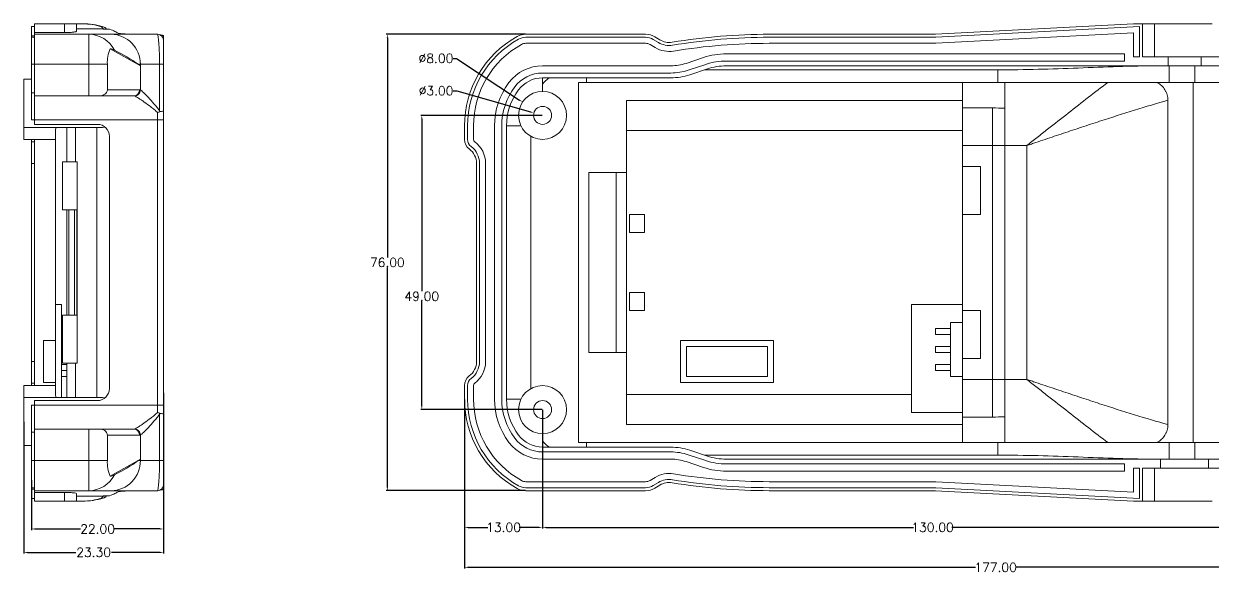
# Model space of a CAD drawing. Header units: inches. Extents: x 1430 to 4816, y 541 to 1061.
# Drawn here: x 2589.2 to 2787.3, y 842.1 to 933.6 of the extents above; entities that cross this region are included whole.
import ezdxf

# ---------------------------------------------------------------- set-up
doc = ezdxf.new("R2010")
doc.units = ezdxf.units.IN
doc.styles.get("Standard").update_dxf_attribs({"font": 'txt', "bigfont": 'gbcbig.shx'})
doc.dimstyles.new('2', dxfattribs={"dimtxt": 1.5, "dimasz": 0.6, "dimexe": 0.18, "dimexo": 0.0625, "dimgap": 0.09, "dimtad": 0, "dimtih": 1, "dimtoh": 1, "dimzin": 0, "dimdsep": 46, "dimtxsty": 'Standard', "dimcen": 0, "dimadec": 0, "dimazin": 2, "dimtfac": 1, "dimtofl": 0, "dimtmove": 0, "dimatfit": 3, "dimfxl": 1, "dimtolj": 1, "dimtzin": 0, "dimarcsym": 0})

# ---------------------------------------------------------------- blocks, each defined once
blk = doc.blocks.new('*D235')
at = {"color": 0, "lineweight": -2}
for p, q in [((2612.54, 872.15), (2612.54, 845.42)), ((2589.24, 867.32), (2589.24, 845.42)), ((2589.84, 845.6), (2597.93, 845.6)), ((2611.94, 845.6), (2603.86, 845.6))]:
    blk.add_line(p, q, dxfattribs=at)
at = {"color": 0}
for points in [[(2589.84, 845.7), (2589.84, 845.5), (2589.24, 845.6)], [(2611.94, 845.7), (2611.94, 845.5), (2612.54, 845.6)]]:
    blk.add_solid(points, dxfattribs=at)
at = {"layer": 'Defpoints', "color": 0}
for p in [(2612.54, 872.21), (2589.24, 867.38), (2612.54, 845.6)]:
    blk.add_point(p, dxfattribs=at)
at = {"color": 0, "insert": (2600.89, 845.6), "char_height": 1.5, "attachment_point": 5}
blk.add_mtext('\\A1;23.30', dxfattribs=at)
blk = doc.blocks.new('*D236')
at = {"color": 0, "lineweight": -2}
for p, q in [((2590.54, 857.65), (2590.54, 849.32)), ((2612.54, 858.82), (2612.54, 849.32)), ((2591.14, 849.5), (2598.7, 849.5)), ((2611.94, 849.5), (2604.38, 849.5))]:
    blk.add_line(p, q, dxfattribs=at)
at = {"color": 0}
for points in [[(2591.14, 849.6), (2591.14, 849.4), (2590.54, 849.5)], [(2611.94, 849.6), (2611.94, 849.4), (2612.54, 849.5)]]:
    blk.add_solid(points, dxfattribs=at)
at = {"layer": 'Defpoints', "color": 0}
for p in [(2590.54, 857.71), (2612.54, 858.88), (2612.54, 849.5)]:
    blk.add_point(p, dxfattribs=at)
at = {"color": 0, "insert": (2601.54, 849.5), "char_height": 1.5, "attachment_point": 5}
blk.add_mtext('\\A1;22.00', dxfattribs=at)
blk = doc.blocks.new('*D240')
at = {"color": 0, "lineweight": -2}
for p, q in [((2662.69, 871.07), (2662.69, 842.94)), ((2839.69, 863.44), (2839.69, 842.94)), ((2663.29, 843.12), (2747.85, 843.12)), ((2839.09, 843.12), (2754.53, 843.12))]:
    blk.add_line(p, q, dxfattribs=at)
at = {"color": 0}
for points in [[(2663.29, 843.22), (2663.29, 843.02), (2662.69, 843.12)], [(2839.09, 843.22), (2839.09, 843.02), (2839.69, 843.12)]]:
    blk.add_solid(points, dxfattribs=at)
at = {"layer": 'Defpoints', "color": 0}
for p in [(2662.69, 871.13), (2839.69, 863.5), (2839.69, 843.12)]:
    blk.add_point(p, dxfattribs=at)
at = {"color": 0, "insert": (2751.19, 843.12), "char_height": 1.5, "attachment_point": 5}
blk.add_mtext('\\A1;177.00', dxfattribs=at)
blk = doc.blocks.new('*D241')
at = {"color": 0, "lineweight": -2}
for p, q in [((2662.69, 871), (2662.69, 849.59)), ((2675.69, 869.32), (2675.69, 849.59)), ((2663.29, 849.77), (2666.6, 849.77)), ((2675.09, 849.77), (2671.78, 849.77))]:
    blk.add_line(p, q, dxfattribs=at)
at = {"color": 0}
for points in [[(2663.29, 849.87), (2663.29, 849.67), (2662.69, 849.77)], [(2675.09, 849.87), (2675.09, 849.67), (2675.69, 849.77)]]:
    blk.add_solid(points, dxfattribs=at)
at = {"layer": 'Defpoints', "color": 0}
for p in [(2662.69, 871.07), (2675.69, 869.38), (2675.69, 849.77)]:
    blk.add_point(p, dxfattribs=at)
at = {"color": 0, "insert": (2669.19, 849.77), "char_height": 1.5, "attachment_point": 5}
blk.add_mtext('\\A1;13.00', dxfattribs=at)
blk = doc.blocks.new('*D242')
at = {"color": 0, "lineweight": -2}
for p, q in [((2675.69, 869.32), (2675.69, 849.59)), ((2805.69, 867.32), (2805.69, 849.59)), ((2676.29, 849.77), (2737.48, 849.77)), ((2805.09, 849.77), (2743.91, 849.77))]:
    blk.add_line(p, q, dxfattribs=at)
at = {"color": 0}
for points in [[(2676.29, 849.87), (2676.29, 849.67), (2675.69, 849.77)], [(2805.09, 849.87), (2805.09, 849.67), (2805.69, 849.77)]]:
    blk.add_solid(points, dxfattribs=at)
at = {"layer": 'Defpoints', "color": 0}
for p in [(2675.69, 869.38), (2805.69, 867.38), (2805.69, 849.77)]:
    blk.add_point(p, dxfattribs=at)
at = {"color": 0, "insert": (2740.69, 849.77), "char_height": 1.5, "attachment_point": 5}
blk.add_mtext('\\A1;130.00', dxfattribs=at)
blk = doc.blocks.new('*D243')
at = {"color": 0, "lineweight": -2}
for p, q in [((2672.85, 931.88), (2649.65, 931.88)), ((2649.83, 931.28), (2649.83, 894.72)), ((2649.83, 856.48), (2649.83, 893.04)), ((2672.85, 855.88), (2649.65, 855.88))]:
    blk.add_line(p, q, dxfattribs=at)
at = {"color": 0}
for points in [[(2649.73, 931.28), (2649.93, 931.28), (2649.83, 931.88)], [(2649.73, 856.48), (2649.93, 856.48), (2649.83, 855.88)]]:
    blk.add_solid(points, dxfattribs=at)
at = {"layer": 'Defpoints', "color": 0}
for p in [(2649.83, 931.88), (2672.91, 931.88), (2672.91, 855.88)]:
    blk.add_point(p, dxfattribs=at)
at = {"color": 0, "insert": (2649.83, 893.88), "char_height": 1.5, "attachment_point": 5}
blk.add_mtext('\\A1;76.00', dxfattribs=at)
blk = doc.blocks.new('*D244')
at = {"color": 0, "lineweight": -2}
for p, q in [((2675.63, 918.38), (2655.39, 918.38)), ((2655.57, 917.78), (2655.57, 889.09)), ((2655.57, 869.98), (2655.57, 887.41)), ((2675.63, 869.38), (2655.39, 869.38))]:
    blk.add_line(p, q, dxfattribs=at)
at = {"color": 0}
for points in [[(2655.47, 917.78), (2655.67, 917.78), (2655.57, 918.38)], [(2655.47, 869.98), (2655.67, 869.98), (2655.57, 869.38)]]:
    blk.add_solid(points, dxfattribs=at)
at = {"layer": 'Defpoints', "color": 0}
for p in [(2655.57, 918.38), (2675.69, 918.38), (2675.69, 869.38)]:
    blk.add_point(p, dxfattribs=at)
at = {"color": 0, "insert": (2655.57, 888.25), "char_height": 1.5, "attachment_point": 5}
blk.add_mtext('\\A1;49.00', dxfattribs=at)
blk = doc.blocks.new('*D249')
at = {"color": 0, "lineweight": -2}
for p, q in [((2660.77, 927.87), (2661.37, 927.87)), ((2661.37, 927.87), (2671.86, 920.92))]:
    blk.add_line(p, q, dxfattribs=at)
at = {"color": 0}
blk.add_solid([(2671.91, 921), (2671.8, 920.84), (2672.36, 920.59)], dxfattribs=at)
at = {"layer": 'Defpoints', "color": 0}
for p in [(2672.36, 920.59), (2679.02, 916.17)]:
    blk.add_point(p, dxfattribs=at)
at = {"color": 0, "insert": (2657.93, 927.87), "char_height": 1.5, "attachment_point": 5}
blk.add_mtext('\\A1;∅8.00', dxfattribs=at)
blk = doc.blocks.new('*D250')
at = {"color": 0, "lineweight": -2}
for p, q in [((2660.79, 922.47), (2661.39, 922.47)), ((2661.39, 922.47), (2673.67, 918.96))]:
    blk.add_line(p, q, dxfattribs=at)
at = {"color": 0}
blk.add_solid([(2673.7, 919.05), (2673.64, 918.86), (2674.25, 918.79)], dxfattribs=at)
at = {"layer": 'Defpoints', "color": 0}
for p in [(2674.25, 918.79), (2677.13, 917.97)]:
    blk.add_point(p, dxfattribs=at)
at = {"color": 0, "insert": (2657.95, 922.47), "char_height": 1.5, "attachment_point": 5}
blk.add_mtext('\\A1;∅3.00', dxfattribs=at)

msp = doc.modelspace()

# ---------------------------------------------------------------- linework, layer by layer
at = {"color": 7, "linetype": 'Continuous', "lineweight": 15}
for p, q in [((2590.544, 931.608), (2590.544, 933.181)), ((2590.544, 933.181), (2591.044, 933.181)), ((2591.044, 932.162), (2591.044, 933.628)), ((2591.044, 933.628), (2596.044, 933.628)), ((2596.044, 933.628), (2598.044, 933.628)), ((2598.044, 933.628), (2599.044, 933.628)), ((2598.044, 933.628), (2598.044, 933.61)), ((2599.044, 933.61), (2598.044, 933.61)), ((2598.044, 932.798), (2598.044, 933.61)), ((2598.044, 932.416), (2598.044, 932.798)), ((2598.044, 932.798), (2602.471, 932.798)), ((2599.044, 933.628), (2599.044, 933.61)), ((2602.471, 932.798), (2602.204, 933.146)), ((2741.19, 931.878), (2774.19, 933.628)), ((2775.19, 933.181), (2741.204, 931.378)), ((2774.19, 933.628), (2775.69, 933.628)), ((2775.19, 928.128), (2775.19, 933.181)), ((2775.69, 928.128), (2775.69, 933.628)), ((2775.69, 933.628), (2777.69, 933.628)), ((2777.69, 933.628), (2777.69, 928.128)), ((2777.69, 933.628), (2787.094, 933.628)), ((2590.544, 931.608), (2591.044, 931.608)), ((2590.544, 931.378), (2590.544, 931.608)), ((2590.544, 926.878), (2590.544, 931.378)), ((2590.544, 931.378), (2591.044, 931.378)), ((2591.044, 932.162), (2596.044, 932.162)), ((2591.044, 931.878), (2591.044, 932.162)), ((2591.044, 931.878), (2600.06, 931.878)), ((2591.044, 926.878), (2591.044, 931.878)), ((2600.06, 926.878), (2600.06, 931.878)), ((2600.06, 931.878), (2603.804, 931.878)), ((2602.505, 932.754), (2603.541, 932.754)), ((2603.012, 932.754), (2602.999, 932.771)), ((2603.804, 931.878), (2611.544, 931.878)), ((2606.493, 931.913), (2606.493, 931.878)), ((2672.913, 931.878), (2692.859, 931.878)), ((2692.859, 931.378), (2672.913, 931.378)), ((2694.986, 930.518), (2694.146, 931.022)), ((2694.403, 931.451), (2695.243, 930.947)), ((2713.465, 931.878), (2741.19, 931.878)), ((2741.204, 931.378), (2713.465, 931.378)), ((2741.23, 930.378), (2774.19, 932.126)), ((2774.19, 932.126), (2774.19, 928.128)), ((2608.677, 926.628), (2603.623, 929.478)), ((2672.913, 930.378), (2692.859, 930.378)), ((2693.631, 930.165), (2694.471, 929.66)), ((2697.28, 930.56), (2697.272, 930.559)), ((2713.465, 930.378), (2741.23, 930.378)), ((2590.544, 922.128), (2590.544, 926.878)), ((2590.544, 926.878), (2591.044, 926.878)), ((2600.06, 926.878), (2591.044, 926.878)), ((2591.044, 926.878), (2591.044, 921.628)), ((2600.06, 921.628), (2600.06, 926.878)), ((2600.06, 926.878), (2603.176, 926.878)), ((2603.176, 926.878), (2603.176, 922.628)), ((2608.324, 926.878), (2608.677, 926.628)), ((2608.677, 926.878), (2608.324, 926.878)), ((2608.677, 926.628), (2608.677, 926.878)), ((2611.878, 926.878), (2608.677, 926.878)), ((2611.878, 919.169), (2611.878, 926.878)), ((2611.878, 926.878), (2612.544, 926.878)), ((2612.544, 926.878), (2612.544, 919.169)), ((2702.518, 928.013), (2699.597, 927.039)), ((2699.977, 925.9), (2702.898, 926.874)), ((2772.69, 928.628), (2706.313, 928.628)), ((2706.313, 927.428), (2772.69, 927.428)), ((2772.69, 927.428), (2772.69, 928.628)), ((2774.19, 928.128), (2775.19, 928.128)), ((2775.69, 928.128), (2779.94, 928.128)), ((2779.94, 928.128), (2785.44, 928.128)), ((2779.94, 928.128), (2779.94, 926.628)), ((2785.44, 928.128), (2795.69, 928.128)), ((2785.44, 926.628), (2785.44, 928.128)), ((2608.677, 926.628), (2608.677, 922.606)), ((2697.068, 926.628), (2675.69, 926.628)), ((2675.69, 925.428), (2697.068, 925.428)), ((2700.23, 925.141), (2703.151, 926.115)), ((2702.681, 925.958), (2751.568, 925.958)), ((2706.313, 926.628), (2779.94, 926.628)), ((2751.568, 925.958), (2751.568, 923.878)), ((2779.94, 926.628), (2785.44, 926.628)), ((2780.111, 923.878), (2780.111, 926.628)), ((2784.403, 926.628), (2784.403, 923.878)), ((2785.44, 926.628), (2819.69, 926.628)), ((2590.544, 924.378), (2589.244, 924.378)), ((2589.244, 920.378), (2589.244, 924.378)), ((2675.69, 924.628), (2697.068, 924.628)), ((2675.69, 924.628), (2675.69, 922.378)), ((2681.69, 863.878), (2681.69, 923.878)), ((2683.022, 923.878), (2681.69, 923.878)), ((2751.568, 923.878), (2683.022, 923.878)), ((2745.69, 923.878), (2745.69, 920.878)), ((2751.568, 923.878), (2752.698, 923.878)), ((2752.698, 923.878), (2769.886, 923.878)), ((2752.698, 923.878), (2752.698, 919.574)), ((2784.126, 923.878), (2778.104, 923.878)), ((2784.126, 863.878), (2784.126, 923.878)), ((2784.126, 923.878), (2795.617, 923.878)), ((2590.544, 922.128), (2591.044, 922.128)), ((2590.544, 917.628), (2590.544, 922.128)), ((2591.044, 921.628), (2600.06, 921.628)), ((2591.044, 917.628), (2591.044, 921.628)), ((2601.926, 921.628), (2600.06, 921.628)), ((2607.574, 921.628), (2601.926, 921.628)), ((2603.176, 922.628), (2608.535, 922.628)), ((2589.244, 916.378), (2589.244, 920.378)), ((2612.544, 919.169), (2612.544, 917.628)), ((2745.69, 920.878), (2689.69, 920.878)), ((2689.69, 915.878), (2689.69, 920.878)), ((2745.69, 920.878), (2745.69, 915.878)), ((2745.69, 919.622), (2750.69, 919.622)), ((2750.69, 919.622), (2750.69, 913.343)), ((2779.912, 866.874), (2779.912, 920.883)), ((2590.544, 917.628), (2591.044, 917.628)), ((2611.544, 917.628), (2591.044, 917.628)), ((2591.044, 916.878), (2591.044, 917.628)), ((2611.544, 917.628), (2611.544, 918.861)), ((2611.544, 917.628), (2612.544, 917.628)), ((2611.544, 870.128), (2611.544, 917.628)), ((2612.544, 917.628), (2612.544, 870.128)), ((2671.69, 918.378), (2669.845, 918.378)), ((2589.244, 916.378), (2602.358, 916.378)), ((2589.244, 914.378), (2589.244, 916.378)), ((2591.044, 916.878), (2601.508, 916.878)), ((2594.569, 916.378), (2594.544, 915.878)), ((2594.544, 915.878), (2594.544, 886.878)), ((2596.425, 916.378), (2596.425, 910.628)), ((2597.884, 916.378), (2597.884, 910.628)), ((2662.69, 914.378), (2662.69, 916.628)), ((2663.19, 916.628), (2663.19, 914.378)), ((2664.19, 914.378), (2664.19, 916.628)), ((2667.69, 916.628), (2667.69, 871.128)), ((2668.89, 871.128), (2668.89, 916.628)), ((2669.69, 871.128), (2669.69, 916.628)), ((2672.093, 916.628), (2669.69, 916.628)), ((2745.69, 915.878), (2689.69, 915.878)), ((2689.69, 915.878), (2689.69, 871.878)), ((2745.69, 915.878), (2745.69, 886.878)), ((2589.244, 914.378), (2594.544, 914.378)), ((2590.544, 914.378), (2591.044, 914.378)), ((2590.544, 913.978), (2590.544, 914.378)), ((2590.544, 913.978), (2591.044, 913.978)), ((2590.544, 910.378), (2590.544, 913.978)), ((2591.044, 873.378), (2591.044, 914.378)), ((2603.508, 914.878), (2603.508, 872.878)), ((2673.757, 914.877), (2673.757, 872.88)), ((2745.69, 913.343), (2750.69, 913.343)), ((2750.69, 913.343), (2752.722, 913.343)), ((2750.69, 913.343), (2750.69, 874.414)), ((2756.373, 913.343), (2752.722, 913.343)), ((2752.722, 874.414), (2752.722, 913.343)), ((2756.373, 874.414), (2756.373, 913.343)), ((2590.544, 910.378), (2591.044, 910.378)), ((2590.544, 877.378), (2590.544, 910.378)), ((2595.671, 910.628), (2595.671, 902.628)), ((2598.146, 910.628), (2598.146, 902.628)), ((2664.69, 877.378), (2664.69, 910.378)), ((2665.19, 910.378), (2665.19, 877.378)), ((2666.19, 877.378), (2666.19, 910.378)), ((2745.69, 909.878), (2748.69, 909.878)), ((2748.69, 901.878), (2748.69, 909.878)), ((2683.392, 878.878), (2683.392, 908.878)), ((2683.392, 908.878), (2687.975, 908.878)), ((2687.975, 908.878), (2687.975, 878.878)), ((2689.69, 908.878), (2687.975, 908.878)), ((2596.425, 902.628), (2596.425, 885.128)), ((2596.733, 885.128), (2596.733, 902.628)), ((2597.718, 902.628), (2597.718, 885.128)), ((2598.113, 902.628), (2598.113, 885.128)), ((2598.146, 902.628), (2598.146, 885.128)), ((2692.69, 901.878), (2690.19, 901.878)), ((2690.19, 901.878), (2690.19, 898.878)), ((2692.69, 898.878), (2692.69, 901.878)), ((2748.69, 901.878), (2745.69, 901.878)), ((2690.19, 898.878), (2692.69, 898.878)), ((2690.19, 885.878), (2690.19, 888.878)), ((2690.19, 888.878), (2692.69, 888.878)), ((2692.69, 888.878), (2692.69, 885.878)), ((2594.544, 886.878), (2595.544, 886.878)), ((2594.544, 886.878), (2594.544, 871.878)), ((2595.544, 886.878), (2595.544, 883.878)), ((2692.69, 885.878), (2690.19, 885.878)), ((2745.69, 886.878), (2737.19, 886.878)), ((2737.19, 886.878), (2737.19, 871.878)), ((2745.69, 886.878), (2745.69, 883.878)), ((2748.69, 885.878), (2745.69, 885.878)), ((2748.69, 877.878), (2748.69, 885.878)), ((2595.671, 883.878), (2595.544, 883.878)), ((2595.544, 883.878), (2595.544, 882.878)), ((2595.671, 885.128), (2595.671, 877.128)), ((2598.146, 877.128), (2598.146, 885.128)), ((2743.69, 883.878), (2743.69, 882.878)), ((2743.69, 883.878), (2745.69, 883.878)), ((2745.69, 874.878), (2745.69, 883.878)), ((2595.544, 882.878), (2595.671, 882.878)), ((2595.544, 882.878), (2595.544, 881.878)), ((2595.671, 881.878), (2595.544, 881.878)), ((2595.544, 881.878), (2595.544, 879.878)), ((2743.69, 882.878), (2741.19, 882.878)), ((2741.19, 882.878), (2741.19, 881.878)), ((2741.19, 881.878), (2743.69, 881.878)), ((2743.69, 881.878), (2743.69, 882.878)), ((2743.69, 881.878), (2743.69, 879.878)), ((2592.544, 873.878), (2592.544, 880.878)), ((2592.544, 880.878), (2594.544, 880.878)), ((2595.671, 879.878), (2595.544, 879.878)), ((2595.544, 879.878), (2595.544, 878.878)), ((2714.19, 880.878), (2698.69, 880.878)), ((2698.69, 880.878), (2698.69, 873.878)), ((2713.19, 879.878), (2699.69, 879.878)), ((2699.69, 879.878), (2699.69, 874.878)), ((2713.19, 874.878), (2713.19, 879.878)), ((2714.19, 873.878), (2714.19, 880.878)), ((2741.19, 879.878), (2741.19, 878.878)), ((2743.69, 879.878), (2741.19, 879.878)), ((2743.69, 878.878), (2743.69, 879.878)), ((2590.544, 877.378), (2591.044, 877.378)), ((2590.544, 873.778), (2590.544, 877.378)), ((2595.671, 878.878), (2595.544, 878.878)), ((2595.544, 878.878), (2595.544, 876.878)), ((2687.975, 878.878), (2683.392, 878.878)), ((2687.975, 878.878), (2689.69, 878.878)), ((2741.19, 878.878), (2743.69, 878.878)), ((2743.69, 878.878), (2743.69, 876.878)), ((2745.69, 877.878), (2748.69, 877.878)), ((2596.425, 876.878), (2595.544, 876.878)), ((2595.544, 876.878), (2595.544, 875.878)), ((2596.425, 875.878), (2595.544, 875.878)), ((2595.544, 875.878), (2595.544, 874.878)), ((2596.425, 877.128), (2596.425, 871.378)), ((2597.884, 877.128), (2597.884, 871.378)), ((2743.69, 876.878), (2741.19, 876.878)), ((2741.19, 876.878), (2741.19, 875.878)), ((2741.19, 875.878), (2743.69, 875.878)), ((2743.69, 875.878), (2743.69, 876.878)), ((2743.69, 875.878), (2743.69, 874.878)), ((2594.544, 873.378), (2589.244, 873.378)), ((2589.244, 873.378), (2589.244, 871.378)), ((2590.544, 873.778), (2591.044, 873.778)), ((2590.544, 873.378), (2590.544, 873.778)), ((2590.544, 873.378), (2591.044, 873.378)), ((2592.544, 873.878), (2594.544, 873.878)), ((2595.544, 874.878), (2595.544, 871.378)), ((2595.544, 874.878), (2596.425, 874.878)), ((2662.69, 871.128), (2662.69, 873.378)), ((2663.19, 873.378), (2663.19, 871.128)), ((2664.19, 871.128), (2664.19, 873.378)), ((2698.69, 873.878), (2714.19, 873.878)), ((2699.69, 874.878), (2713.19, 874.878)), ((2743.69, 874.878), (2745.69, 874.878)), ((2745.69, 874.878), (2745.69, 868.878)), ((2745.69, 874.414), (2750.69, 874.414)), ((2750.69, 874.414), (2750.69, 868.134)), ((2750.69, 874.414), (2752.722, 874.414)), ((2752.722, 874.414), (2756.373, 874.414)), ((2689.69, 871.878), (2737.19, 871.878)), ((2689.69, 866.878), (2689.69, 871.878)), ((2737.19, 871.878), (2737.19, 868.878)), ((2602.358, 871.378), (2589.244, 871.378)), ((2589.244, 871.378), (2589.244, 867.378)), ((2590.544, 870.128), (2591.044, 870.128)), ((2590.544, 870.128), (2590.544, 865.628)), ((2601.508, 870.878), (2591.044, 870.878)), ((2591.044, 870.128), (2591.044, 870.878)), ((2591.044, 870.128), (2611.544, 870.128)), ((2591.044, 866.128), (2591.044, 870.128)), ((2611.544, 868.896), (2611.544, 870.128)), ((2611.544, 870.128), (2612.544, 870.128)), ((2612.544, 870.128), (2612.544, 868.588)), ((2672.093, 871.128), (2669.69, 871.128)), ((2611.878, 860.878), (2611.878, 868.588)), ((2612.544, 868.588), (2612.544, 860.878)), ((2671.69, 869.378), (2669.845, 869.378)), ((2737.19, 868.878), (2745.69, 868.878)), ((2745.69, 868.878), (2745.69, 866.878)), ((2745.69, 868.134), (2750.69, 868.134)), ((2752.698, 868.182), (2752.698, 863.878)), ((2589.244, 867.378), (2589.244, 863.378)), ((2590.544, 865.628), (2590.544, 860.878)), ((2590.544, 865.628), (2591.044, 865.628)), ((2600.06, 866.128), (2591.044, 866.128)), ((2591.044, 866.128), (2591.044, 860.878)), ((2600.06, 860.878), (2600.06, 866.128)), ((2600.06, 866.128), (2601.926, 866.128)), ((2601.926, 866.128), (2607.574, 866.128)), ((2689.69, 866.878), (2745.69, 866.878)), ((2745.69, 866.878), (2745.69, 863.878)), ((2603.176, 860.878), (2603.176, 865.128)), ((2608.535, 865.128), (2603.176, 865.128)), ((2608.677, 861.128), (2608.677, 865.15)), ((2675.69, 863.128), (2675.69, 865.378)), ((2683.022, 863.878), (2681.69, 863.878)), ((2751.568, 863.878), (2683.022, 863.878)), ((2751.568, 863.878), (2751.568, 861.798)), ((2752.698, 863.878), (2751.568, 863.878)), ((2769.886, 863.878), (2752.698, 863.878)), ((2778.104, 863.878), (2784.126, 863.878)), ((2780.111, 861.128), (2780.111, 863.878)), ((2795.617, 863.878), (2784.126, 863.878)), ((2784.403, 863.878), (2784.403, 861.128)), ((2589.244, 863.378), (2590.544, 863.378)), ((2675.69, 863.128), (2697.068, 863.128)), ((2697.068, 862.328), (2675.69, 862.328)), ((2702.898, 860.883), (2699.977, 861.856)), ((2700.23, 862.615), (2703.151, 861.641)), ((2751.568, 861.798), (2702.681, 861.798)), ((2590.544, 860.878), (2591.044, 860.878)), ((2590.544, 860.878), (2590.544, 856.378)), ((2591.044, 860.878), (2600.06, 860.878)), ((2591.044, 855.878), (2591.044, 860.878)), ((2600.06, 855.878), (2600.06, 860.878)), ((2603.176, 860.878), (2600.06, 860.878)), ((2608.677, 861.128), (2603.623, 858.279)), ((2608.324, 860.878), (2608.677, 861.128)), ((2608.324, 860.878), (2608.677, 860.878)), ((2608.677, 860.878), (2608.677, 861.128)), ((2608.677, 860.878), (2611.878, 860.878)), ((2611.878, 860.878), (2612.544, 860.878)), ((2675.69, 861.128), (2697.068, 861.128)), ((2699.597, 860.718), (2702.518, 859.744)), ((2778.69, 861.128), (2706.313, 861.128)), ((2772.69, 860.328), (2706.313, 860.328)), ((2772.69, 859.128), (2772.69, 860.328)), ((2774.19, 859.628), (2774.19, 855.63)), ((2775.19, 859.628), (2774.19, 859.628)), ((2775.19, 854.576), (2775.19, 859.628)), ((2775.69, 859.628), (2775.69, 854.128)), ((2778.69, 859.628), (2775.69, 859.628)), ((2777.69, 859.628), (2777.69, 854.128)), ((2778.69, 861.128), (2778.69, 859.628)), ((2786.69, 861.128), (2778.69, 861.128)), ((2778.69, 859.628), (2786.69, 859.628)), ((2819.69, 861.128), (2786.69, 861.128)), ((2786.69, 861.128), (2786.69, 859.628)), ((2795.69, 859.628), (2786.69, 859.628)), ((2694.471, 858.096), (2693.631, 857.592)), ((2706.313, 859.128), (2772.69, 859.128)), ((2590.544, 856.378), (2591.044, 856.378)), ((2590.544, 856.378), (2590.544, 856.148)), ((2590.544, 856.148), (2591.044, 856.148)), ((2590.544, 854.576), (2590.544, 856.148)), ((2600.06, 855.878), (2591.044, 855.878)), ((2591.044, 855.595), (2591.044, 855.878)), ((2591.044, 855.595), (2596.044, 855.595)), ((2591.044, 855.595), (2591.044, 854.128)), ((2603.804, 855.878), (2600.06, 855.878)), ((2611.544, 855.878), (2603.804, 855.878)), ((2606.493, 855.878), (2606.493, 855.843)), ((2692.859, 857.378), (2672.913, 857.378)), ((2672.913, 856.378), (2692.859, 856.378)), ((2672.913, 855.878), (2692.859, 855.878)), ((2694.146, 856.735), (2694.986, 857.239)), ((2694.403, 856.306), (2695.243, 856.81)), ((2741.23, 857.378), (2713.465, 857.378)), ((2713.465, 856.378), (2741.204, 856.378)), ((2713.465, 855.878), (2741.19, 855.878)), ((2741.19, 855.878), (2774.19, 854.128)), ((2741.204, 856.378), (2775.19, 854.576)), ((2774.19, 855.63), (2741.23, 857.378)), ((2590.544, 854.576), (2591.044, 854.576)), ((2591.044, 854.128), (2596.044, 854.128)), ((2598.044, 854.128), (2596.044, 854.128)), ((2598.044, 855.34), (2598.044, 854.959)), ((2602.471, 854.959), (2598.044, 854.959)), ((2598.044, 854.147), (2598.044, 854.959)), ((2598.044, 854.147), (2599.044, 854.147)), ((2598.044, 854.128), (2598.044, 854.147)), ((2599.044, 854.128), (2598.044, 854.128)), ((2599.044, 854.147), (2599.044, 854.128)), ((2602.204, 854.611), (2602.471, 854.959)), ((2603.541, 855.003), (2602.505, 855.003)), ((2602.999, 854.985), (2603.012, 855.003)), ((2775.69, 854.128), (2774.19, 854.128)), ((2777.69, 854.128), (2775.69, 854.128)), ((2777.69, 854.128), (2787.094, 854.128))]:
    msp.add_line(p, q, dxfattribs=at)
at = {"color": 8, "linetype": 'Continuous', "lineweight": 15}
for p, q in [((2596.044, 932.162), (2596.044, 933.628)), ((2683.022, 923.878), (2683.022, 924.628)), ((2601.438, 871.378), (2601.438, 916.378)), ((2683.022, 863.128), (2683.022, 863.878)), ((2596.044, 854.128), (2596.044, 855.595))]:
    msp.add_line(p, q, dxfattribs=at)
at = {"color": 8, "linetype": 'Continuous', "lineweight": 15, "flags": 128}
for points in [[(2602.79, 932.754), (2602.667, 932.783), (2602.471, 932.798)], [(2602.471, 854.959), (2602.667, 854.973), (2602.79, 855.003)]]:
    msp.add_lwpolyline(points, dxfattribs=at)
at = {"color": 7, "linetype": 'Continuous', "lineweight": 15, "flags": 128}
for points in [[(2752.722, 913.343), (2752.722, 914.729), (2752.72, 916.108), (2752.719, 917.474), (2752.716, 918.82), (2752.713, 920.14), (2752.708, 921.427), (2752.704, 922.675), (2752.698, 923.878)], [(2752.698, 863.878), (2752.704, 865.082), (2752.708, 866.33), (2752.713, 867.617), (2752.716, 868.937), (2752.719, 870.283), (2752.72, 871.649), (2752.722, 873.028), (2752.722, 874.414)], [(2594.544, 871.878), (2594.56, 871.477), (2594.569, 871.378)]]:
    msp.add_lwpolyline(points, dxfattribs=at)
at = {"color": 7, "linetype": 'Continuous', "lineweight": 15}
for centre, radius in [((2675.69, 918.378), 4), ((2675.69, 918.378), 1.5), ((2675.69, 869.378), 4), ((2675.69, 869.378), 1.5)]:
    msp.add_circle(centre, radius, dxfattribs=at)
for centre, radius, start, end in [((2599.044, 921.628), 12, 73.30136, 90), ((2599.044, 922.61), 11, 73.30136, 90), ((2602.291, 932.449), 0.703, 73.4273, 97.10831), ((2602.204, 932.164), 1, 37.37225, 73.30136), ((2787.094, 932.628), 1, 78.99646, 90), ((2600.034, 927.02), 4.858, 27.39502, 89.69486), ((2603.737, 926.938), 4.941, 359.3064, 89.22745), ((2611.544, 930.878), 1, 5.06452, 90), ((2679.69, 916.628), 17, 118.95502, 180), ((2679.69, 916.628), 16.5, 118.95502, 180), ((2672.913, 928.878), 3, 90, 118.95502), ((2672.913, 928.878), 2.5, 90, 118.95502), ((2692.859, 928.878), 3, 59.03624, 90), ((2692.859, 928.878), 2.5, 59.03624, 90), ((2696.787, 933.519), 3, 239.03624, 279.31846), ((2713.465, 831.878), 100, 90, 99.31415), ((2713.465, 831.878), 99.5, 90, 99.31846), ((2609.231, 927.175), 6.063, 157.67098, 182.80069), ((2603.082, 926.426), 3.1, 65.90316, 79.94778), ((2679.69, 916.628), 15.5, 118.95502, 180), ((2672.913, 928.878), 1.5, 90, 118.95502), ((2692.859, 928.878), 1.5, 59.03624, 90), ((2696.787, 933.519), 4.5, 239.03624, 279.31846), ((2696.787, 933.519), 3.5, 239.03624, 279.31846), ((2713.465, 831.878), 98.5, 90, 99.31846), ((2697.068, 934.628), 8, 270, 288.43495), ((2706.313, 916.628), 12, 90, 108.43495), ((2706.313, 916.628), 10.8, 90, 108.43495), ((2675.69, 919.628), 7, 90, 143.1301), ((2675.69, 919.628), 5.8, 90, 143.1301), ((2697.068, 934.628), 9.2, 270, 288.43495), ((2697.068, 934.628), 10, 270, 288.43495), ((2706.313, 916.628), 10, 90, 108.43495), ((2679.69, 916.628), 12, 143.1301, 180), ((2679.69, 916.628), 10.8, 143.1301, 180), ((2675.69, 919.628), 5, 90, 143.1301), ((2607.554, 922.609), 0.981, 271.16062, 1.11539), ((2679.69, 916.628), 10, 143.1301, 180), ((2601.508, 914.878), 2, 0, 90), ((2664.69, 914.378), 2, 180, 233.1301), ((2664.69, 914.378), 1.5, 180, 233.1301), ((2661.69, 910.378), 3.5, 0, 53.1301), ((2664.69, 914.378), 0.5, 180, 233.1301), ((2661.69, 910.378), 4.5, 0, 53.1301), ((2661.69, 910.378), 3, 0, 53.1301), ((2661.69, 877.378), 3, 306.8699, 0), ((2661.69, 877.378), 3.5, 306.8699, 0), ((2661.69, 877.378), 4.5, 306.8699, 0), ((2664.69, 873.378), 2, 126.8699, 180), ((2664.69, 873.378), 1.5, 126.8699, 180), ((2664.69, 873.378), 0.5, 126.8699, 180), ((2601.508, 872.878), 2, 270, 0), ((2679.69, 871.128), 17, 180, 241.04498), ((2679.69, 871.128), 16.5, 180, 241.04498), ((2679.69, 871.128), 15.5, 180, 241.04498), ((2679.69, 871.128), 12, 180, 216.8699), ((2679.69, 871.128), 10.8, 180, 216.8699), ((2679.69, 871.128), 10, 180, 216.8699), ((2607.554, 865.147), 0.981, 358.88461, 88.83938), ((2675.69, 868.128), 7, 216.8699, 270), ((2675.69, 868.128), 5.8, 216.8699, 270), ((2675.69, 868.128), 5, 216.8699, 270), ((2697.068, 853.128), 10, 71.56505, 90), ((2697.068, 853.128), 9.2, 71.56505, 90), ((2706.313, 871.128), 10, 251.56505, 270), ((2609.231, 860.582), 6.063, 177.19931, 202.32902), ((2603.742, 860.813), 4.935, 270.71232, 0.75384), ((2697.068, 853.128), 8, 71.56505, 90), ((2706.313, 871.128), 12, 251.56505, 270), ((2706.313, 871.128), 10.8, 251.56505, 270), ((2600.034, 860.737), 4.858, 270.30514, 332.60498), ((2603.082, 861.331), 3.1, 280.05222, 294.09684), ((2672.913, 858.878), 1.5, 241.04498, 270), ((2692.859, 858.878), 1.5, 270, 300.96376), ((2696.787, 854.238), 4.5, 80.68154, 120.96376), ((2696.787, 854.238), 3.5, 80.68154, 120.96376), ((2713.465, 955.878), 99.5, 260.68154, 270), ((2713.465, 955.878), 98.5, 260.68154, 270), ((2611.544, 856.878), 1, 270, 354.93548), ((2672.913, 858.878), 3, 241.04498, 270), ((2672.913, 858.878), 2.5, 241.04498, 270), ((2692.859, 858.878), 2.5, 270, 300.96376), ((2692.859, 858.878), 3, 270, 300.96376), ((2696.787, 854.238), 3, 80.68154, 120.96376), ((2696.787, 854.238), 3, 80.53768, 80.68154), ((2713.465, 955.878), 100, 260.68585, 270), ((2599.044, 866.128), 12, 270, 286.69864), ((2599.044, 865.147), 11, 270, 286.69864), ((2602.291, 855.308), 0.703, 262.89169, 286.5727), ((2602.204, 855.592), 1, 286.69864, 322.62775), ((2787.094, 855.128), 1, 270, 281.00354)]:
    msp.add_arc(centre, radius, start, end, dxfattribs=at)
at = {"color": 8, "linetype": 'Continuous', "lineweight": 15}
for centre, radius, start, end in [((2602.236, 932.184), 0.963, 37.61851, 91.90347), ((2602.237, 855.572), 0.962, 268.05627, 322.42175)]:
    msp.add_arc(centre, radius, start, end, dxfattribs=at)
at = {"color": 7, "linetype": 'Continuous', "lineweight": 15}
for centre, major_axis, ratio, start_param, end_param in [((2603.916, 981.878), (0, 50), 0.1514851, 2.9495446, 2.9541772), ((2607.677, 981.878), (0, 50), 0.6333333, 3.0561055, 3.1042044), ((2603.194, 926.878), (8.649, -4.412), 0.2720718, 1.0807858, 1.5762431), ((2607.574, 917.628), (0, 4), 0.359493, 6.1838735, 6.2831853), ((2608.535, 917.628), (0, 5), 0.2875944, 6.1839114, 6.2831853), ((348.566, 913.343), (2530.079, 0), 0.0079049, 0.3168543, 0.3193915), ((2602.358, 920.378), (0, 4), 0.6333333, 3.1415927, 3.3043727), ((2602.358, 867.378), (0, 4), 0.6333333, 6.1204053, 6.2831853), ((348.566, 874.414), (2530.079, 0), 0.0079049, 5.9637938, 5.966331), ((2607.574, 870.128), (0, 4), 0.359493, 3.1415927, 3.2409044), ((2608.535, 870.128), (0, 5), 0.2875944, 3.1415927, 3.2408666), ((2603.194, 860.878), (8.649, 4.412), 0.2720718, 4.7069422, 5.2023995), ((2607.677, 805.878), (0, 50), 0.6333333, 0.0373882, 0.0854872), ((2603.916, 805.878), (0, 50), 0.1514851, 0.1874155, 0.192048)]:
    msp.add_ellipse(centre, major_axis=major_axis, ratio=ratio, start_param=start_param, end_param=end_param, dxfattribs=at)
for points, knots in [([(2598.044, 932.416), (2598.044, 932.397), (2598.031, 932.378), (2597.981, 932.343), (2597.943, 932.326), (2597.843, 932.294), (2597.782, 932.279), (2597.638, 932.252), (2597.554, 932.239), (2597.37, 932.217), (2597.269, 932.208), (2597.051, 932.191), (2596.934, 932.184), (2596.572, 932.167), (2596.309, 932.162), (2596.044, 932.162)], [0, 0, 0, 0, 0.125, 0.125, 0.25, 0.25, 0.375, 0.375, 0.5, 0.5, 0.625, 0.625, 0.75, 0.75, 1, 1, 1, 1]), ([(2603.541, 932.754), (2603.915, 932.603), (2604.201, 932.466), (2604.665, 932.233), (2604.841, 932.136), (2604.973, 932.061)], [0, 0, 0, 0, 0.5, 0.5, 1, 1, 1, 1]), ([(2611.878, 926.878), (2611.878, 927.211), (2611.874, 927.539), (2611.86, 928.183), (2611.85, 928.503), (2611.824, 929.11), (2611.809, 929.397), (2611.785, 929.806), (2611.776, 929.939), (2611.758, 930.191), (2611.75, 930.312), (2611.723, 930.655), (2611.704, 930.862), (2611.668, 931.225), (2611.651, 931.377), (2611.617, 931.624), (2611.601, 931.719), (2611.571, 931.846), (2611.557, 931.878), (2611.544, 931.878)], [0, 0, 0, 0, 0.125, 0.125, 0.25, 0.25, 0.375, 0.375, 0.4375, 0.4375, 0.5, 0.5, 0.625, 0.625, 0.75, 0.75, 0.875, 0.875, 1, 1, 1, 1]), ([(2612.378, 931.707), (2612.192, 931.749), (2612.001, 931.793), (2611.794, 931.847), (2611.788, 931.848)], [0, 0, 0, 0, 0.9712261, 1, 1, 1, 1]), ([(2612.544, 931.623), (2612.544, 931.569), (2612.544, 931.452), (2612.544, 931.177), (2612.544, 931.025), (2612.544, 930.874)], [0, 0, 0, 0, 0.5, 0.5, 1, 1, 1, 1]), ([(2612.544, 930.874), (2612.544, 930.861), (2612.544, 930.825), (2612.544, 930.706), (2612.544, 930.623), (2612.544, 930.416), (2612.544, 930.291), (2612.544, 929.998), (2612.544, 929.834), (2612.544, 929.472), (2612.544, 929.271), (2612.544, 928.845), (2612.544, 928.62), (2612.544, 928.146), (2612.544, 927.897), (2612.544, 927.394), (2612.544, 927.139), (2612.544, 926.878)], [0, 0, 0, 0, 0.125, 0.125, 0.25, 0.25, 0.375, 0.375, 0.5, 0.5, 0.625, 0.625, 0.75, 0.75, 0.875, 0.875, 1, 1, 1, 1]), ([(2751.568, 925.958), (2753.803, 925.958), (2756.036, 925.99), (2760.496, 926.101), (2762.726, 926.18), (2767.167, 926.349), (2769.381, 926.438), (2773.795, 926.578), (2775.995, 926.628), (2778.19, 926.628)], [0, 0, 0, 0, 0.25, 0.25, 0.5, 0.5, 0.75, 0.75, 1, 1, 1, 1]), ([(2676.784, 924.628), (2676.528, 924.426), (2676.135, 924.115), (2675.806, 923.734), (2675.69, 923.6)], [0, 0, 0, 0, 0.6482759, 1, 1, 1, 1]), ([(2769.886, 923.878), (2768.826, 923.069), (2767.746, 922.236), (2765.543, 920.527), (2764.423, 919.652), (2762.157, 917.879), (2761.01, 916.979), (2759.278, 915.62), (2758.699, 915.166), (2757.538, 914.255), (2756.955, 913.798), (2756.373, 913.343)], [0, 0, 0, 0, 0.25, 0.25, 0.5, 0.5, 0.75, 0.75, 0.875, 0.875, 1, 1, 1, 1]), ([(2769.886, 923.878), (2771.312, 923.878), (2772.707, 923.878), (2775.445, 923.878), (2776.787, 923.878), (2778.104, 923.878)], [0, 0, 0, 0, 0.5, 0.5, 1, 1, 1, 1]), ([(2778.104, 923.878), (2778.362, 923.716), (2778.604, 923.534), (2779.047, 923.116), (2779.246, 922.88), (2779.49, 922.496), (2779.563, 922.363), (2779.69, 922.083), (2779.744, 921.937), (2779.871, 921.496), (2779.912, 921.193), (2779.912, 920.883)], [0, 0, 0, 0, 0.25, 0.25, 0.5, 0.5, 0.625, 0.625, 0.75, 0.75, 1, 1, 1, 1]), ([(2601.926, 921.628), (2602.075, 921.628), (2602.218, 921.652), (2602.493, 921.738), (2602.621, 921.8), (2602.853, 921.962), (2602.958, 922.063), (2603.121, 922.314), (2603.176, 922.466), (2603.176, 922.628)], [0, 0, 0, 0, 0.25, 0.25, 0.5, 0.5, 0.75, 0.75, 1, 1, 1, 1]), ([(2611.544, 918.861), (2611.356, 919.025), (2611.166, 919.182), (2610.787, 919.487), (2610.597, 919.636), (2610.035, 920.069), (2609.672, 920.339), (2609.154, 920.713), (2608.984, 920.833), (2608.665, 921.053), (2608.514, 921.155), (2608.233, 921.336), (2608.104, 921.415), (2607.882, 921.539), (2607.788, 921.584), (2607.715, 921.609)], [0, 0, 0, 0, 0.125, 0.125, 0.25, 0.25, 0.5, 0.5, 0.625, 0.625, 0.75, 0.75, 0.875, 0.875, 1, 1, 1, 1]), ([(2608.677, 922.604), (2608.67, 922.348), (2608.564, 922.093), (2608.209, 921.726), (2607.963, 921.616), (2607.716, 921.609)], [0, 0, 0, 0, 0.5, 0.5, 1, 1, 1, 1]), ([(2608.677, 922.609), (2608.736, 922.581), (2608.812, 922.528), (2608.994, 922.377), (2609.102, 922.279), (2609.336, 922.054), (2609.463, 921.927), (2609.731, 921.649), (2609.874, 921.498), (2610.311, 921.026), (2610.617, 920.684), (2611.089, 920.138), (2611.249, 919.951), (2611.566, 919.567), (2611.724, 919.372), (2611.878, 919.169)], [0, 0, 0, 0, 0.125, 0.125, 0.25, 0.25, 0.375, 0.375, 0.5, 0.5, 0.75, 0.75, 0.875, 0.875, 1, 1, 1, 1]), ([(2611.927, 919.015), (2611.912, 919.064), (2611.896, 919.113), (2611.881, 919.162), (2611.88, 919.164), (2611.879, 919.166), (2611.878, 919.169)], [0, 0, 0, 0, 0.0001545143, 0.0001545143, 0.0001545143, 0.00016216793, 0.00016216793, 0.00016216793, 0.00016216793]), ([(2611.927, 919.015), (2612.11, 919.029), (2612.267, 919.051), (2612.43, 919.092), (2612.472, 919.107), (2612.529, 919.137), (2612.544, 919.153), (2612.544, 919.169)], [0, 0, 0, 0, 0.5, 0.5, 0.75, 0.75, 1, 1, 1, 1]), ([(2779.912, 920.883), (2778.092, 920.378), (2776.233, 919.826), (2772.434, 918.655), (2770.494, 918.035), (2767.522, 917.067), (2766.522, 916.738), (2764.515, 916.073), (2763.508, 915.738), (2761.483, 915.06), (2760.466, 914.719), (2758.933, 914.204), (2758.422, 914.032), (2757.654, 913.773), (2757.398, 913.687), (2756.886, 913.515), (2756.627, 913.428), (2756.373, 913.343)], [0, 0, 0, 0, 0.25, 0.25, 0.5, 0.5, 0.625, 0.625, 0.75, 0.75, 0.875, 0.875, 0.9375, 0.9375, 0.96875, 0.96875, 1, 1, 1, 1]), ([(2598.146, 910.628), (2597.794, 910.628), (2597.152, 910.628), (2596.353, 910.628), (2595.834, 910.628), (2595.616, 910.628), (2595.674, 910.628), (2595.676, 910.628)], [0, 0, 0, 0, 0.30044094, 0.54908749, 0.76043321, 0.99262822, 1, 1, 1, 1]), ([(2598.146, 902.628), (2597.794, 902.628), (2597.152, 902.628), (2596.353, 902.628), (2595.834, 902.628), (2595.616, 902.628), (2595.674, 902.628), (2595.676, 902.628)], [0, 0, 0, 0, 0.30044094, 0.54908749, 0.76043321, 0.99262822, 1, 1, 1, 1]), ([(2598.146, 885.128), (2597.794, 885.128), (2597.152, 885.128), (2596.353, 885.128), (2595.834, 885.128), (2595.616, 885.128), (2595.674, 885.128), (2595.676, 885.128)], [0, 0, 0, 0, 0.30044094, 0.54908749, 0.76043321, 0.99262822, 1, 1, 1, 1]), ([(2598.146, 877.128), (2597.794, 877.128), (2597.152, 877.128), (2596.353, 877.128), (2595.834, 877.128), (2595.616, 877.128), (2595.674, 877.128), (2595.676, 877.128)], [0, 0, 0, 0, 0.30044094, 0.54908749, 0.76043321, 0.99262822, 1, 1, 1, 1]), ([(2769.886, 863.878), (2768.826, 864.688), (2767.746, 865.521), (2765.543, 867.23), (2764.423, 868.104), (2762.157, 869.877), (2761.01, 870.777), (2759.278, 872.136), (2758.699, 872.591), (2757.538, 873.502), (2756.955, 873.959), (2756.373, 874.414)], [0, 0, 0, 0, 0.25, 0.25, 0.5, 0.5, 0.75, 0.75, 0.875, 0.875, 1, 1, 1, 1]), ([(2779.912, 866.874), (2778.092, 867.379), (2776.233, 867.93), (2772.434, 869.102), (2770.494, 869.721), (2767.522, 870.69), (2766.522, 871.019), (2764.515, 871.683), (2763.508, 872.019), (2761.483, 872.696), (2760.466, 873.038), (2758.933, 873.553), (2758.422, 873.725), (2757.654, 873.983), (2757.398, 874.069), (2756.886, 874.242), (2756.627, 874.329), (2756.373, 874.414)], [0, 0, 0, 0, 0.25, 0.25, 0.5, 0.5, 0.625, 0.625, 0.75, 0.75, 0.875, 0.875, 0.9375, 0.9375, 0.96875, 0.96875, 1, 1, 1, 1]), ([(2607.715, 866.148), (2607.788, 866.173), (2607.882, 866.218), (2608.104, 866.342), (2608.233, 866.421), (2608.514, 866.602), (2608.665, 866.703), (2608.984, 866.924), (2609.154, 867.044), (2609.672, 867.418), (2610.035, 867.688), (2610.597, 868.12), (2610.787, 868.269), (2611.166, 868.575), (2611.356, 868.732), (2611.544, 868.896)], [0, 0, 0, 0, 0.125, 0.125, 0.25, 0.25, 0.375, 0.375, 0.5, 0.5, 0.75, 0.75, 0.875, 0.875, 1, 1, 1, 1]), ([(2611.878, 868.588), (2611.724, 868.385), (2611.566, 868.189), (2611.249, 867.805), (2611.089, 867.618), (2610.616, 867.072), (2610.31, 866.73), (2609.873, 866.258), (2609.73, 866.107), (2609.461, 865.829), (2609.335, 865.702), (2609.101, 865.476), (2608.994, 865.379), (2608.812, 865.229), (2608.736, 865.175), (2608.677, 865.148)], [0, 0, 0, 0, 0.125, 0.125, 0.25, 0.25, 0.5, 0.5, 0.625, 0.625, 0.75, 0.75, 0.875, 0.875, 1, 1, 1, 1]), ([(2611.927, 868.741), (2611.912, 868.693), (2611.896, 868.644), (2611.881, 868.595), (2611.88, 868.593), (2611.879, 868.59), (2611.878, 868.588)], [0, 0, 0, 0, 0.0001545143, 0.0001545143, 0.0001545143, 0.00016216793, 0.00016216793, 0.00016216793, 0.00016216793]), ([(2611.927, 868.741), (2612.11, 868.728), (2612.267, 868.706), (2612.43, 868.664), (2612.472, 868.65), (2612.529, 868.619), (2612.544, 868.603), (2612.544, 868.588)], [0, 0, 0, 0, 0.5, 0.5, 0.75, 0.75, 1, 1, 1, 1]), ([(2603.176, 865.128), (2603.176, 865.21), (2603.162, 865.289), (2603.114, 865.438), (2603.08, 865.506), (2602.957, 865.694), (2602.853, 865.794), (2602.621, 865.957), (2602.494, 866.018), (2602.218, 866.105), (2602.075, 866.128), (2601.926, 866.128)], [0, 0, 0, 0, 0.125, 0.125, 0.25, 0.25, 0.5, 0.5, 0.75, 0.75, 1, 1, 1, 1]), ([(2607.716, 866.148), (2607.963, 866.141), (2608.209, 866.031), (2608.564, 865.664), (2608.67, 865.409), (2608.677, 865.153)], [0, 0, 0, 0, 0.5, 0.5, 1, 1, 1, 1]), ([(2779.912, 866.874), (2779.912, 866.563), (2779.871, 866.261), (2779.744, 865.819), (2779.69, 865.673), (2779.563, 865.394), (2779.49, 865.26), (2779.246, 864.876), (2779.045, 864.639), (2778.604, 864.223), (2778.362, 864.04), (2778.104, 863.878)], [0, 0, 0, 0, 0.25, 0.25, 0.375, 0.375, 0.5, 0.5, 0.75, 0.75, 1, 1, 1, 1]), ([(2675.69, 864.157), (2675.96, 863.846), (2676.296, 863.458), (2676.724, 863.183), (2676.808, 863.128)], [0, 0, 0, 0, 0.8023309, 1, 1, 1, 1]), ([(2778.104, 863.878), (2776.787, 863.878), (2775.445, 863.878), (2772.707, 863.878), (2771.312, 863.878), (2769.886, 863.878)], [0, 0, 0, 0, 0.5, 0.5, 1, 1, 1, 1]), ([(2778.19, 861.128), (2775.995, 861.128), (2773.793, 861.179), (2769.37, 861.319), (2767.153, 861.409), (2762.713, 861.577), (2760.49, 861.656), (2756.035, 861.767), (2753.804, 861.798), (2751.568, 861.798)], [0, 0, 0, 0, 0.25, 0.25, 0.5, 0.5, 0.75, 0.75, 1, 1, 1, 1]), ([(2611.544, 855.878), (2611.557, 855.878), (2611.571, 855.91), (2611.593, 856.005), (2611.601, 856.044), (2611.617, 856.138), (2611.625, 856.193), (2611.651, 856.379), (2611.668, 856.531), (2611.704, 856.89), (2611.722, 857.099), (2611.758, 857.558), (2611.776, 857.809), (2611.809, 858.352), (2611.824, 858.645), (2611.85, 859.249), (2611.86, 859.562), (2611.874, 860.213), (2611.878, 860.545), (2611.878, 860.878)], [0, 0, 0, 0, 0.125, 0.125, 0.1875, 0.1875, 0.25, 0.25, 0.375, 0.375, 0.5, 0.5, 0.625, 0.625, 0.75, 0.75, 0.875, 0.875, 1, 1, 1, 1]), ([(2612.544, 860.878), (2612.544, 860.618), (2612.544, 860.359), (2612.544, 859.851), (2612.544, 859.606), (2612.544, 859.135), (2612.544, 858.906), (2612.544, 858.48), (2612.544, 858.283), (2612.544, 857.921), (2612.544, 857.754), (2612.544, 857.464), (2612.544, 857.34), (2612.544, 857.132), (2612.544, 857.049), (2612.544, 856.931), (2612.544, 856.895), (2612.544, 856.883)], [0, 0, 0, 0, 0.125, 0.125, 0.25, 0.25, 0.375, 0.375, 0.5, 0.5, 0.625, 0.625, 0.75, 0.75, 0.875, 0.875, 1, 1, 1, 1]), ([(2596.044, 855.595), (2596.176, 855.595), (2596.307, 855.594), (2596.563, 855.588), (2596.691, 855.584), (2596.933, 855.573), (2597.048, 855.566), (2597.266, 855.549), (2597.369, 855.539), (2597.645, 855.506), (2597.793, 855.479), (2597.991, 855.415), (2598.044, 855.379), (2598.044, 855.34)], [0, 0, 0, 0, 0.125, 0.125, 0.25, 0.25, 0.375, 0.375, 0.5, 0.5, 0.75, 0.75, 1, 1, 1, 1]), ([(2604.973, 855.696), (2604.841, 855.621), (2604.665, 855.523), (2604.201, 855.29), (2603.915, 855.154), (2603.541, 855.003)], [0, 0, 0, 0, 0.5, 0.5, 1, 1, 1, 1]), ([(2611.783, 855.906), (2611.923, 855.942), (2612.133, 855.995), (2612.316, 856.036), (2612.377, 856.049)], [0, 0, 0, 0, 0.6674884, 1, 1, 1, 1]), ([(2612.544, 856.883), (2612.544, 856.732), (2612.544, 856.58), (2612.544, 856.306), (2612.544, 856.188), (2612.544, 856.134)], [0, 0, 0, 0, 0.5, 0.5, 1, 1, 1, 1])]:
    msp.add_open_spline(points, degree=3, knots=knots, dxfattribs=at)
for points in [[(2612.388, 931.703), (2612.49, 931.679), (2612.544, 931.651), (2612.544, 931.623)], [(2612.544, 930.874), (2612.544, 930.904), (2612.542, 930.935), (2612.54, 930.967)], [(2611.927, 919.015), (2611.804, 918.958), (2611.674, 918.905), (2611.544, 918.861)], [(2611.927, 868.741), (2611.804, 868.799), (2611.674, 868.851), (2611.544, 868.896)], [(2612.544, 856.134), (2612.544, 856.105), (2612.49, 856.078), (2612.388, 856.053)], [(2612.54, 856.79), (2612.542, 856.821), (2612.544, 856.852), (2612.544, 856.883)]]:
    msp.add_open_spline(points, degree=3, dxfattribs=at)

# ---------------------------------------------------------------- dimensions: what is measured, and where the dimension line sits
dim = msp.add_linear_dim(base=(2649.83, 931.878), p1=(2672.913, 855.878), p2=(2672.913, 931.878), angle=90, dimstyle='2')
dim.commit()
dim.dimension.update_dxf_attribs({"geometry": '*D243', "text_midpoint": (2649.83, 893.878)})
for p1, p2, picture, middle in [((2679.024, 916.168), (2672.357, 920.589), '*D249', (2657.933, 927.873)), ((2677.133, 917.966), (2674.248, 918.791), '*D250', (2657.949, 922.467))]:
    dim = msp.add_diameter_dim_2p(p1=p1, p2=p2, dimstyle='2')
    dim.commit()
    dim.dimension.update_dxf_attribs({"geometry": picture, "text_midpoint": middle, "dimtype": 163})
dim = msp.add_linear_dim(base=(2655.567, 918.378), p1=(2675.69, 869.378), p2=(2675.69, 918.378), angle=90, dimstyle='2')
dim.commit()
dim.dimension.update_dxf_attribs({"geometry": '*D244', "text_midpoint": (2655.567, 888.245), "dimtype": 160})
for base, p1, p2, picture, middle in [((2612.544, 845.597), (2589.244, 867.378), (2612.544, 872.212), '*D235', (2600.894, 845.597)), ((2675.69, 849.77), (2662.69, 871.066), (2675.69, 869.378), '*D241', (2669.19, 849.77)), ((2805.69, 849.77), (2675.69, 869.378), (2805.69, 867.378), '*D242', (2740.69, 849.77)), ((2612.544, 849.499), (2590.544, 857.714), (2612.544, 858.881), '*D236', (2601.544, 849.499))]:
    dim = msp.add_linear_dim(base=base, p1=p1, p2=p2, dimstyle='2')
    dim.commit()
    dim.dimension.update_dxf_attribs({"geometry": picture, "text_midpoint": middle})
dim = msp.add_linear_dim(base=(2839.69, 843.117), p1=(2662.69, 871.128), p2=(2839.69, 863.503), dimstyle='2')
dim.commit()
dim.dimension.update_dxf_attribs({"geometry": '*D240', "text_midpoint": (2751.19, 843.117), "dimtype": 160})

doc.saveas('drawing.dxf')
